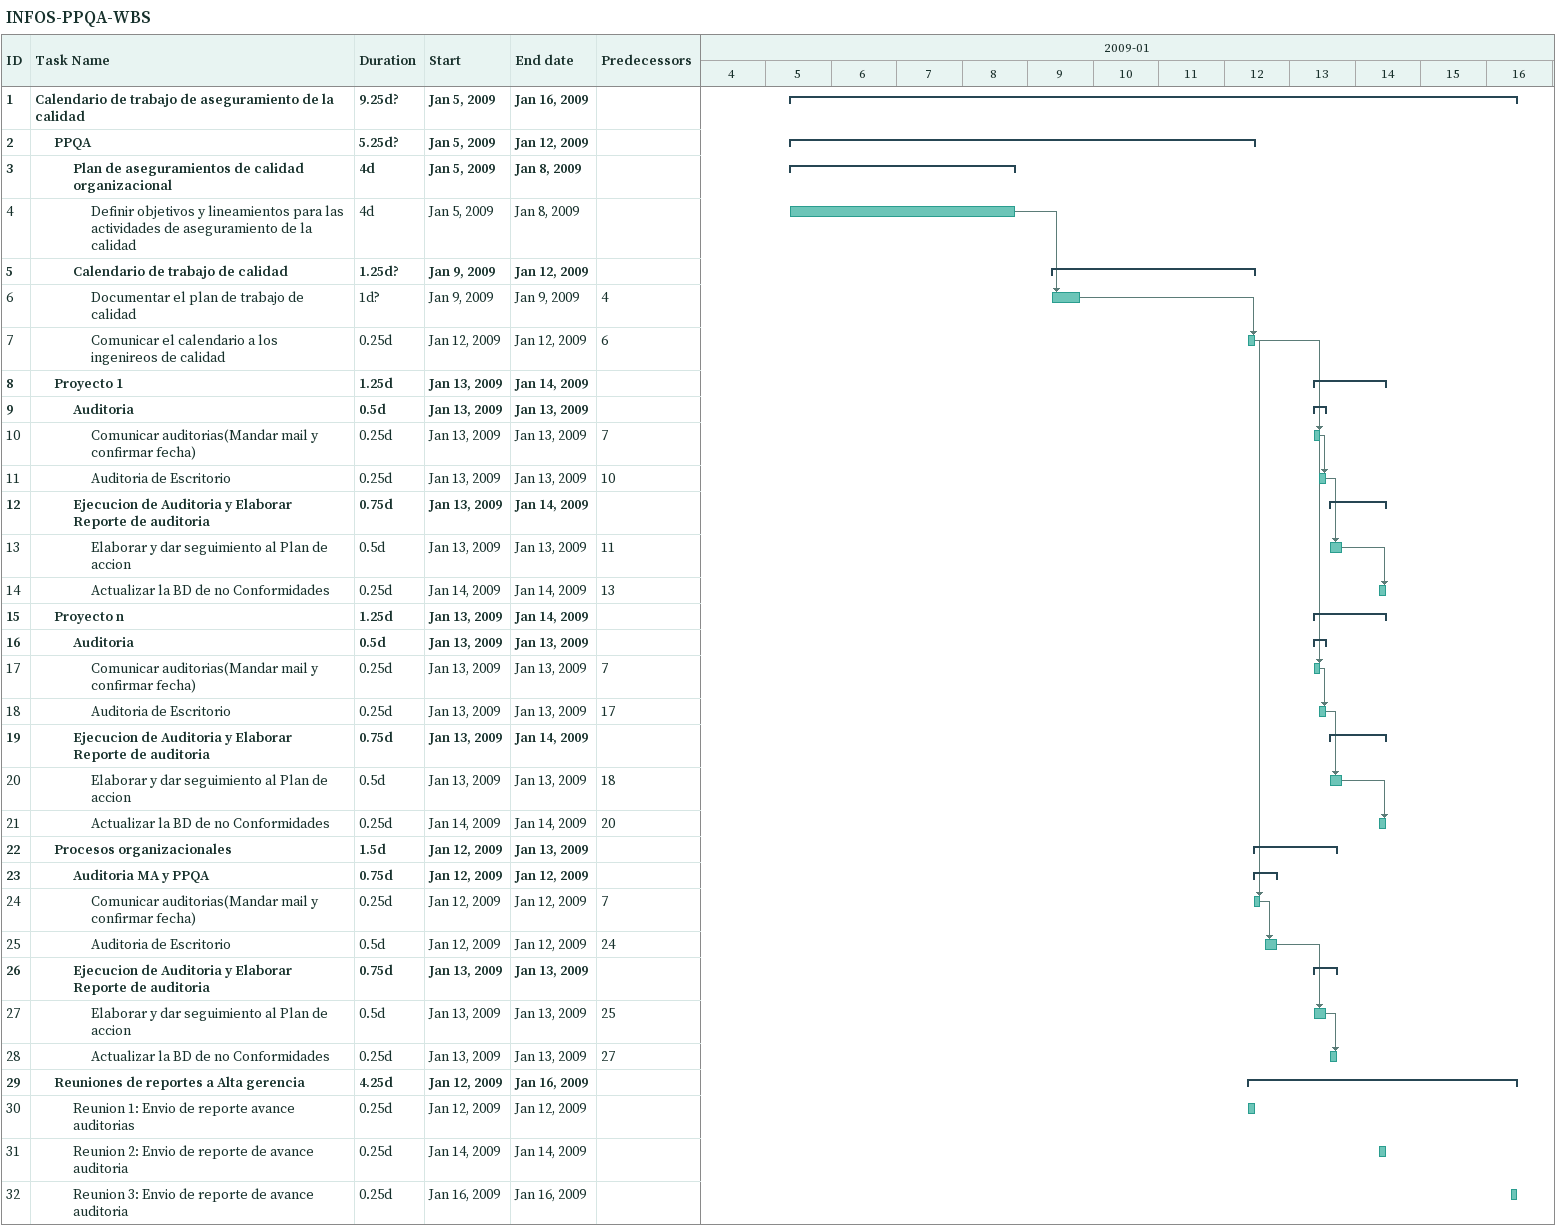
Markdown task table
INFOS-PPQA-WBS

| ID | Level | Task | Duration | Start | Finish | Predecessors |
|---|---|---|---|---|---|---|
| 1 | 1 | **Calendario de trabajo de aseguramiento de la calidad** | 9.25d? | 2009-01-05 | 2009-01-16 |  |
| 2 | 2 | **PPQA** | 5.25d? | 2009-01-05 | 2009-01-12 |  |
| 3 | 3 | **Plan de aseguramientos de calidad organizacional** | 4d | 2009-01-05 | 2009-01-08 |  |
| 4 | 4 | Definir objetivos y lineamientos para las actividades de aseguramiento de la calidad | 4d | 2009-01-05 | 2009-01-08 |  |
| 5 | 3 | **Calendario de trabajo de calidad** | 1.25d? | 2009-01-09 | 2009-01-12 |  |
| 6 | 4 | Documentar el plan de trabajo de calidad | 1d? | 2009-01-09 | 2009-01-09 | 4 |
| 7 | 4 | Comunicar el calendario a los ingenireos de calidad | 0.25d | 2009-01-12 | 2009-01-12 | 6 |
| 8 | 2 | **Proyecto 1** | 1.25d | 2009-01-13 | 2009-01-14 |  |
| 9 | 3 | **Auditoria** | 0.5d | 2009-01-13 | 2009-01-13 |  |
| 10 | 4 | Comunicar auditorias(Mandar mail y confirmar fecha) | 0.25d | 2009-01-13 | 2009-01-13 | 7 |
| 11 | 4 | Auditoria de Escritorio | 0.25d | 2009-01-13 | 2009-01-13 | 10 |
| 12 | 3 | **Ejecucion de Auditoria y Elaborar Reporte de auditoria** | 0.75d | 2009-01-13 | 2009-01-14 |  |
| 13 | 4 | Elaborar y dar seguimiento al Plan de accion | 0.5d | 2009-01-13 | 2009-01-13 | 11 |
| 14 | 4 | Actualizar la BD de no Conformidades | 0.25d | 2009-01-14 | 2009-01-14 | 13 |
| 15 | 2 | **Proyecto n** | 1.25d | 2009-01-13 | 2009-01-14 |  |
| 16 | 3 | **Auditoria** | 0.5d | 2009-01-13 | 2009-01-13 |  |
| 17 | 4 | Comunicar auditorias(Mandar mail y confirmar fecha) | 0.25d | 2009-01-13 | 2009-01-13 | 7 |
| 18 | 4 | Auditoria de Escritorio | 0.25d | 2009-01-13 | 2009-01-13 | 17 |
| 19 | 3 | **Ejecucion de Auditoria y Elaborar Reporte de auditoria** | 0.75d | 2009-01-13 | 2009-01-14 |  |
| 20 | 4 | Elaborar y dar seguimiento al Plan de accion | 0.5d | 2009-01-13 | 2009-01-13 | 18 |
| 21 | 4 | Actualizar la BD de no Conformidades | 0.25d | 2009-01-14 | 2009-01-14 | 20 |
| 22 | 2 | **Procesos organizacionales** | 1.5d | 2009-01-12 | 2009-01-13 |  |
| 23 | 3 | **Auditoria MA y PPQA** | 0.75d | 2009-01-12 | 2009-01-12 |  |
| 24 | 4 | Comunicar auditorias(Mandar mail y confirmar fecha) | 0.25d | 2009-01-12 | 2009-01-12 | 7 |
| 25 | 4 | Auditoria de Escritorio | 0.5d | 2009-01-12 | 2009-01-12 | 24 |
| 26 | 3 | **Ejecucion de Auditoria y Elaborar Reporte de auditoria** | 0.75d | 2009-01-13 | 2009-01-13 |  |
| 27 | 4 | Elaborar y dar seguimiento al Plan de accion | 0.5d | 2009-01-13 | 2009-01-13 | 25 |
| 28 | 4 | Actualizar la BD de no Conformidades | 0.25d | 2009-01-13 | 2009-01-13 | 27 |
| 29 | 2 | **Reuniones de reportes a Alta gerencia** | 4.25d | 2009-01-12 | 2009-01-16 |  |
| 30 | 3 | Reunion 1: Envio de reporte avance auditorias | 0.25d | 2009-01-12 | 2009-01-12 |  |
| 31 | 3 | Reunion 2: Envio de reporte de avance auditoria | 0.25d | 2009-01-14 | 2009-01-14 |  |
| 32 | 3 | Reunion 3: Envio de reporte de avance auditoria | 0.25d | 2009-01-16 | 2009-01-16 |  |
